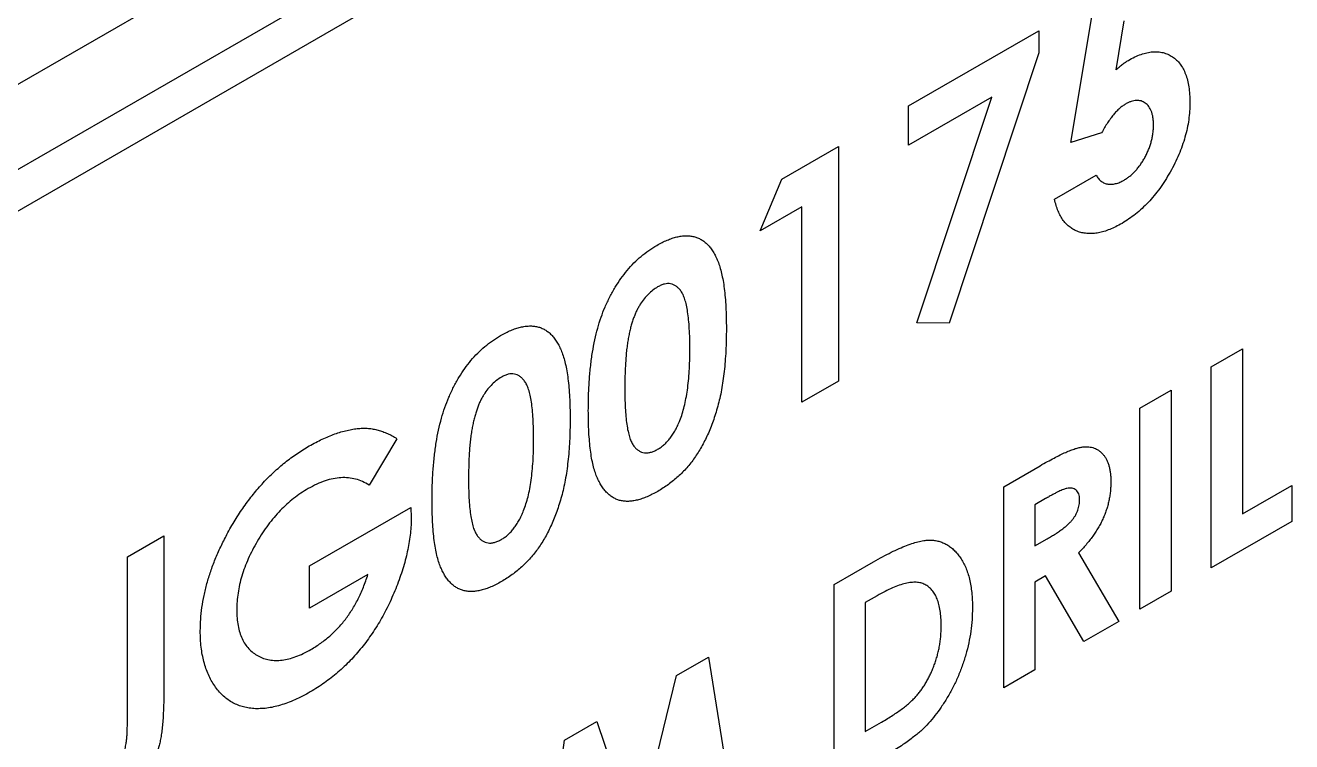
# Model space of a CAD drawing. Header units: inches. Extents: x -4.3 to 17.5, y -13.3 to 0.
# Drawn here: x 13.272 to 14.558, y -10.437 to -9.71 of the extents above; entities that cross this region are included whole.
import ezdxf

# ---------------------------------------------------------------- set-up
doc = ezdxf.new("R2010")
doc.units = ezdxf.units.IN
doc.header["$LTSCALE"] = 0.5
doc.header["$MEASUREMENT"] = 0
doc.layers.add('Jig', color=41, linetype='CONTINUOUS', lineweight=13)

msp = doc.modelspace()

# ---------------------------------------------------------------- linework, layer by layer
at = {"layer": 'Jig', "linetype": 'Continuous', "lineweight": 25, "transparency": 16777216}
for p, q in [((13.981181, -9.356232), (13.080732, -9.87605)), ((13.080732, -9.962328), (13.981181, -9.44251)), ((13.049284, -10.022766), (14.013453, -9.466163)), ((14.333511, -9.828971), (14.357762, -9.682821)), ((14.387095, -9.70558), (14.379039, -9.755267)), ((14.16875, -9.791935), (14.300955, -9.715614)), ((14.300955, -9.715614), (14.300955, -9.737799)), ((14.300955, -9.737799), (14.209982, -10.012397)), ((14.253196, -9.782878), (14.16875, -9.831628)), ((14.177179, -10.01225), (14.253196, -9.782878)), ((14.16875, -9.831628), (14.16875, -9.791935)), ((14.364661, -9.819242), (14.333511, -9.828971)), ((14.04014, -9.86618), (14.09736, -9.833147)), ((14.09736, -9.833147), (14.09736, -10.071305)), ((14.018037, -9.918633), (14.04014, -9.86618)), ((14.31682, -9.886601), (14.359125, -9.862178)), ((14.060343, -9.89421), (14.018037, -9.918633)), ((14.060343, -10.092675), (14.060343, -9.89421)), ((14.209982, -10.012397), (14.177179, -10.01225)), ((14.476032, -10.056838), (14.507761, -10.038521)), ((14.507761, -10.038521), (14.507761, -10.206016)), ((14.476032, -10.260973), (14.476032, -10.056838)), ((14.09736, -10.071305), (14.060343, -10.092675)), ((14.403508, -10.098705), (14.435238, -10.080388)), ((14.435238, -10.080388), (14.435238, -10.284523)), ((14.403508, -10.30284), (14.403508, -10.098705)), ((13.649144, -10.129777), (13.621133, -10.17691)), ((14.26526, -10.178514), (14.30223, -10.157171)), ((14.26526, -10.382649), (14.26526, -10.178514)), ((14.507761, -10.206016), (14.557621, -10.177233)), ((14.557621, -10.177233), (14.557621, -10.213872)), ((14.30779, -10.190601), (14.296989, -10.196837)), ((13.560608, -10.259033), (13.663439, -10.19967)), ((13.663439, -10.19967), (13.663728, -10.209665)), ((14.296989, -10.196837), (14.296989, -10.23871)), ((14.557621, -10.213872), (14.476032, -10.260973)), ((13.375522, -10.249856), (13.412539, -10.228486)), ((13.412539, -10.228486), (13.412539, -10.38659)), ((14.296989, -10.23871), (14.309348, -10.231576)), ((14.341183, -10.245666), (14.381978, -10.315269)), ((13.375522, -10.417883), (13.375522, -10.249856)), ((13.560608, -10.301779), (13.560608, -10.259033)), ((14.093016, -10.277948), (14.132996, -10.254868)), ((13.619811, -10.267602), (13.560608, -10.301779)), ((14.307754, -10.269135), (14.296989, -10.27535)), ((14.346708, -10.33563), (14.307754, -10.269135)), ((14.093016, -10.482083), (14.093016, -10.277948)), ((14.296989, -10.27535), (14.296989, -10.364332)), ((14.435238, -10.284523), (14.403508, -10.30284)), ((14.136856, -10.289279), (14.124745, -10.296271)), ((14.124745, -10.296271), (14.124745, -10.427127)), ((14.381978, -10.315269), (14.346708, -10.33563)), ((13.93306, -10.370289), (13.965674, -10.351461)), ((13.965674, -10.351461), (13.995562, -10.538342)), ((13.892442, -10.536124), (13.93306, -10.370289)), ((14.296989, -10.364332), (14.26526, -10.382649)), ((13.819175, -10.436033), (13.852108, -10.417021)), ((13.852108, -10.417021), (13.892442, -10.536124)), ((14.124745, -10.427127), (14.141318, -10.41756)), ((13.789323, -10.657402), (13.819175, -10.436033))]:
    msp.add_line(p, q, dxfattribs=at)
for points, knots in [([(14.391805, -9.745607), (14.393998, -9.744399), (14.398321, -9.742018), (14.404644, -9.739453), (14.4107, -9.737668), (14.416468, -9.736777), (14.421944, -9.736791), (14.427134, -9.737635), (14.432045, -9.739313), (14.436589, -9.741878), (14.440763, -9.745165), (14.444393, -9.749231), (14.447494, -9.753981), (14.449959, -9.759514), (14.451905, -9.765721), (14.453312, -9.772618), (14.454143, -9.780235), (14.454256, -9.785694), (14.454313, -9.788479)], [0, 0, 0, 0, 0.06340053, 0.12497641, 0.18449219, 0.24347363, 0.30226373, 0.36138357, 0.42148177, 0.48345454, 0.54593607, 0.6081427, 0.66982029, 0.73233229, 0.79609223, 0.86164267, 0.92943523, 1, 1, 1, 1]), ([(14.379039, -9.755267), (14.380136, -9.75428), (14.382302, -9.752334), (14.385563, -9.749753), (14.388724, -9.747475), (14.390798, -9.746218), (14.391805, -9.745607)], [0, 0, 0, 0, 0.26365425, 0.51998035, 0.7671028, 1, 1, 1, 1]), ([(14.388995, -9.789975), (14.387946, -9.790627), (14.385842, -9.791934), (14.382717, -9.794488), (14.379629, -9.797485), (14.376561, -9.80093), (14.373545, -9.804863), (14.3705, -9.809191), (14.367528, -9.814043), (14.365639, -9.817469), (14.364661, -9.819242)], [0, 0, 0, 0, 0.11036034, 0.2211858, 0.33436382, 0.45297658, 0.57723431, 0.70880432, 0.84935513, 1, 1, 1, 1]), ([(14.454313, -9.788479), (14.454243, -9.791368), (14.454105, -9.797071), (14.453205, -9.805857), (14.451617, -9.814692), (14.449436, -9.823542), (14.446562, -9.832407), (14.443105, -9.8413), (14.439008, -9.850203), (14.43431, -9.859025), (14.429203, -9.867558), (14.423765, -9.87561), (14.418035, -9.883052), (14.412012, -9.88987), (14.405731, -9.89614), (14.399189, -9.90184), (14.392356, -9.906888), (14.387718, -9.909716), (14.38536, -9.911153)], [0, 0, 0, 0, 0.06675541, 0.13172794, 0.19481008, 0.25689864, 0.31875089, 0.38035129, 0.44332442, 0.50746269, 0.57150567, 0.63336129, 0.69394152, 0.75392885, 0.81380153, 0.87452364, 0.93622198, 1, 1, 1, 1]), ([(14.417295, -9.811327), (14.417272, -9.809988), (14.417227, -9.807381), (14.416856, -9.803729), (14.41619, -9.800444), (14.415284, -9.797469), (14.414124, -9.794831), (14.412706, -9.792513), (14.411025, -9.790534), (14.40907, -9.78896), (14.406986, -9.787685), (14.404747, -9.78681), (14.402374, -9.786382), (14.399939, -9.786216), (14.397346, -9.78657), (14.394654, -9.787337), (14.391864, -9.78837), (14.389962, -9.789435), (14.388995, -9.789975)], [0, 0, 0, 0, 0.07289061, 0.14188334, 0.20928214, 0.27462264, 0.33843915, 0.40130486, 0.46500618, 0.52832009, 0.59074026, 0.65098093, 0.70969032, 0.76721176, 0.82418795, 0.88176681, 0.93995473, 1, 1, 1, 1]), ([(14.387467, -9.86719), (14.388487, -9.866557), (14.390494, -9.865311), (14.393451, -9.863143), (14.396274, -9.860639), (14.398983, -9.857865), (14.401587, -9.854854), (14.404046, -9.851529), (14.406405, -9.847974), (14.408628, -9.844175), (14.410641, -9.840208), (14.412406, -9.836175), (14.413984, -9.832108), (14.415153, -9.82801), (14.41611, -9.823869), (14.416815, -9.819681), (14.417237, -9.815461), (14.417276, -9.812724), (14.417295, -9.811327)], [0, 0, 0, 0, 0.06117934, 0.12037139, 0.17844173, 0.23593413, 0.29426794, 0.35265429, 0.41312213, 0.47558577, 0.5389001, 0.60186905, 0.66433269, 0.72764702, 0.79240873, 0.85911953, 0.9281351, 1, 1, 1, 1]), ([(14.359125, -9.862178), (14.359899, -9.863414), (14.361402, -9.865814), (14.36426, -9.868502), (14.367461, -9.870354), (14.370974, -9.871424), (14.374822, -9.871522), (14.378849, -9.870957), (14.383105, -9.869517), (14.386003, -9.867971), (14.387467, -9.86719)], [0, 0, 0, 0, 0.13811379, 0.26840838, 0.39419091, 0.51709235, 0.63749316, 0.75700417, 0.87729412, 1, 1, 1, 1]), ([(14.38536, -9.911153), (14.383251, -9.912308), (14.379093, -9.914586), (14.372967, -9.917368), (14.367062, -9.919443), (14.361408, -9.920777), (14.355945, -9.921555), (14.350738, -9.92159), (14.345756, -9.920955), (14.341015, -9.919707), (14.336591, -9.917771), (14.332554, -9.915188), (14.328878, -9.912033), (14.325643, -9.908195), (14.322858, -9.903678), (14.320388, -9.89863), (14.318367, -9.892909), (14.317341, -9.888727), (14.31682, -9.886601)], [0, 0, 0, 0, 0.065934818, 0.130037259, 0.19236207, 0.253819521, 0.314199436, 0.374669878, 0.435154118, 0.496478668, 0.557809266, 0.619030923, 0.679691188, 0.740961286, 0.803375291, 0.866817688, 0.932317977, 1, 1, 1, 1]), ([(13.912975, -9.933484), (13.914767, -9.93248), (13.91829, -9.930507), (13.923479, -9.928165), (13.928478, -9.926268), (13.933305, -9.924859), (13.937927, -9.924015), (13.942376, -9.92363), (13.946601, -9.923849), (13.950654, -9.92451), (13.954534, -9.925668), (13.958149, -9.927455), (13.961563, -9.929745), (13.964704, -9.932644), (13.96764, -9.936069), (13.970362, -9.940027), (13.972849, -9.944557), (13.975129, -9.949653), (13.977168, -9.955431), (13.978886, -9.962018), (13.980359, -9.969371), (13.981602, -9.977501), (13.982542, -9.986463), (13.983175, -9.996253), (13.98361, -10.006788), (13.983646, -10.014166), (13.983664, -10.017957)], [0, 0, 0, 0, 0.03663489, 0.07203398, 0.10662597, 0.14030569, 0.17361947, 0.20642567, 0.23906701, 0.27188288, 0.30483989, 0.33852903, 0.37261619, 0.40754825, 0.44371891, 0.48131151, 0.520113, 0.5609129, 0.6040246, 0.65007456, 0.69957223, 0.75236254, 0.80878872, 0.86895421, 0.93267472, 1, 1, 1, 1]), ([(13.860465, -9.996191), (13.862067, -9.99269), (13.865198, -9.985846), (13.870672, -9.976073), (13.876554, -9.967022), (13.882964, -9.958752), (13.8898, -9.951202), (13.897122, -9.944429), (13.904901, -9.938455), (13.910244, -9.935166), (13.912975, -9.933484)], [0, 0, 0, 0, 0.13231403, 0.25870001, 0.38091182, 0.50053487, 0.62092262, 0.74237577, 0.86828083, 1, 1, 1, 1]), ([(13.913884, -9.975705), (13.912265, -9.976729), (13.909089, -9.978736), (13.904481, -9.982872), (13.900136, -9.987659), (13.896831, -9.992309), (13.894357, -9.996366), (13.892628, -9.999743), (13.890961, -10.00336), (13.889489, -10.007261), (13.888099, -10.011399), (13.88674, -10.015821), (13.885626, -10.020492), (13.884532, -10.025474), (13.883573, -10.030819), (13.88277, -10.036556), (13.882053, -10.042759), (13.881552, -10.049357), (13.881086, -10.056447), (13.880751, -10.063989), (13.880611, -10.071945), (13.880567, -10.077394), (13.880544, -10.080206)], [0, 0, 0, 0, 0.0538337, 0.10554263, 0.15805417, 0.21198734, 0.24020689, 0.26979351, 0.3013431, 0.33460806, 0.37028444, 0.40808884, 0.44868135, 0.4920693, 0.53866416, 0.59037105, 0.64638778, 0.70719538, 0.77294677, 0.8436426, 0.91930836, 1, 1, 1, 1]), ([(13.946646, -10.039327), (13.946633, -10.035581), (13.946607, -10.02837), (13.946126, -10.018275), (13.945457, -10.009187), (13.944479, -10.001198), (13.94322, -9.99427), (13.941668, -9.988411), (13.939839, -9.983599), (13.937669, -9.979876), (13.935266, -9.977034), (13.932716, -9.974879), (13.930006, -9.973346), (13.927143, -9.97242), (13.924059, -9.97223), (13.920814, -9.972712), (13.917401, -9.973841), (13.915072, -9.975076), (13.913884, -9.975705)], [0, 0, 0, 0, 0.1121148, 0.21580184, 0.31020269, 0.39599293, 0.47341023, 0.54277842, 0.60454802, 0.65935727, 0.70876436, 0.75535551, 0.79868699, 0.84001684, 0.88020345, 0.91973335, 0.95904861, 1, 1, 1, 1]), ([(13.843527, -10.101099), (13.843562, -10.095797), (13.84363, -10.085567), (13.844494, -10.070346), (13.845761, -10.056005), (13.847623, -10.042459), (13.849925, -10.029749), (13.852873, -10.017832), (13.856229, -10.006704), (13.859088, -9.999608), (13.860465, -9.996191)], [0, 0, 0, 0, 0.16107112, 0.31078881, 0.44990382, 0.57837632, 0.69661721, 0.80598732, 0.9065617, 1, 1, 1, 1]), ([(13.75433, -10.025068), (13.756122, -10.024064), (13.759645, -10.022091), (13.764834, -10.019749), (13.769832, -10.017852), (13.774659, -10.016444), (13.779281, -10.0156), (13.78373, -10.015214), (13.787955, -10.015433), (13.792008, -10.016094), (13.795889, -10.017252), (13.799503, -10.01904), (13.802918, -10.021329), (13.806058, -10.024228), (13.808994, -10.027653), (13.811716, -10.031611), (13.814203, -10.036141), (13.816484, -10.041237), (13.818523, -10.047015), (13.82024, -10.053602), (13.821713, -10.060955), (13.822956, -10.069085), (13.823896, -10.078047), (13.82453, -10.087837), (13.824964, -10.098372), (13.825, -10.105751), (13.825018, -10.109541)], [0, 0, 0, 0, 0.03663489, 0.07203398, 0.10662597, 0.14030569, 0.17361947, 0.20642567, 0.23906701, 0.27188288, 0.30483989, 0.33852903, 0.37261619, 0.40754825, 0.44371891, 0.48131151, 0.520113, 0.5609129, 0.6040246, 0.65007456, 0.69957223, 0.75236254, 0.80878872, 0.86895421, 0.93267472, 1, 1, 1, 1]), ([(13.70182, -10.087775), (13.703421, -10.084274), (13.706552, -10.07743), (13.712027, -10.067657), (13.717908, -10.058607), (13.724318, -10.050336), (13.731154, -10.042786), (13.738476, -10.036014), (13.746256, -10.030039), (13.751598, -10.02675), (13.75433, -10.025068)], [0, 0, 0, 0, 0.13231403, 0.25870001, 0.38091182, 0.50053487, 0.62092262, 0.74237577, 0.86828083, 1, 1, 1, 1]), ([(13.983664, -10.017957), (13.983644, -10.021817), (13.983606, -10.029318), (13.983193, -10.040441), (13.982483, -10.051079), (13.981568, -10.06118), (13.980315, -10.070814), (13.978847, -10.079932), (13.977102, -10.088569), (13.974996, -10.096755), (13.972729, -10.104487), (13.970235, -10.111881), (13.967557, -10.118927), (13.964756, -10.125674), (13.961679, -10.132057), (13.958476, -10.138149), (13.955006, -10.143867), (13.951417, -10.149319), (13.947576, -10.154457), (13.943523, -10.159351), (13.939187, -10.163927), (13.934645, -10.168351), (13.929821, -10.17243), (13.924791, -10.17636), (13.919499, -10.179982), (13.915896, -10.182133), (13.91405, -10.183235)], [0, 0, 0, 0, 0.06849087, 0.13307654, 0.19382899, 0.25108286, 0.30440084, 0.35440834, 0.40129478, 0.44470068, 0.48569249, 0.52467648, 0.56230676, 0.59794658, 0.63247355, 0.66575204, 0.6979853, 0.72958622, 0.7608252, 0.79235508, 0.8243126, 0.85715627, 0.89092689, 0.92596044, 0.96206132, 1, 1, 1, 1]), ([(13.936483, -10.111174), (13.937317, -10.108931), (13.939066, -10.104227), (13.94109, -10.096825), (13.942794, -10.088811), (13.94426, -10.080115), (13.945263, -10.070837), (13.946127, -10.060845), (13.946543, -10.050269), (13.946611, -10.043069), (13.946646, -10.039327)], [0, 0, 0, 0, 0.08887073, 0.18635472, 0.29407765, 0.41223653, 0.54177814, 0.68270261, 0.83509635, 1, 1, 1, 1]), ([(13.788001, -10.130911), (13.787987, -10.127165), (13.787961, -10.119955), (13.78748, -10.109859), (13.786812, -10.100771), (13.785833, -10.092782), (13.784574, -10.085854), (13.783022, -10.079995), (13.781193, -10.075183), (13.779023, -10.07146), (13.776621, -10.068618), (13.77407, -10.066463), (13.771361, -10.06493), (13.768497, -10.064004), (13.765414, -10.063814), (13.762168, -10.064297), (13.758755, -10.065425), (13.756427, -10.06666), (13.755239, -10.06729)], [0, 0, 0, 0, 0.1121148, 0.21580184, 0.31020269, 0.39599293, 0.47341023, 0.54277842, 0.60454802, 0.65935727, 0.70876436, 0.75535551, 0.79868699, 0.84001684, 0.88020345, 0.91973335, 0.95904861, 1, 1, 1, 1]), ([(13.755239, -10.06729), (13.753619, -10.068313), (13.750443, -10.07032), (13.745835, -10.074456), (13.74149, -10.079243), (13.738185, -10.083894), (13.735711, -10.087951), (13.733982, -10.091327), (13.732316, -10.094944), (13.730843, -10.098845), (13.729453, -10.102984), (13.728094, -10.107406), (13.726981, -10.112077), (13.725886, -10.117058), (13.724928, -10.122403), (13.724125, -10.12814), (13.723407, -10.134344), (13.722907, -10.140941), (13.72244, -10.148031), (13.722105, -10.155573), (13.721966, -10.163529), (13.721921, -10.168978), (13.721898, -10.171791)], [0, 0, 0, 0, 0.0538337, 0.10554263, 0.15805417, 0.21198734, 0.24020689, 0.26979351, 0.3013431, 0.33460806, 0.37028444, 0.40808884, 0.44868135, 0.4920693, 0.53866416, 0.59037105, 0.64638778, 0.70719538, 0.77294677, 0.8436426, 0.91930836, 1, 1, 1, 1]), ([(13.684881, -10.192683), (13.684916, -10.187381), (13.684984, -10.177151), (13.685848, -10.16193), (13.687115, -10.14759), (13.688977, -10.134043), (13.691279, -10.121333), (13.694227, -10.109416), (13.697583, -10.098288), (13.700442, -10.091192), (13.70182, -10.087775)], [0, 0, 0, 0, 0.16107112, 0.31078881, 0.44990382, 0.57837632, 0.69661721, 0.80598732, 0.9065617, 1, 1, 1, 1]), ([(13.880544, -10.080206), (13.880582, -10.083811), (13.880654, -10.090722), (13.881033, -10.100502), (13.881793, -10.109164), (13.882739, -10.11688), (13.884067, -10.123485), (13.885594, -10.129154), (13.887481, -10.13371), (13.889661, -10.137274), (13.892076, -10.139982), (13.894698, -10.141956), (13.897436, -10.143394), (13.900378, -10.144149), (13.903515, -10.144217), (13.906822, -10.14366), (13.910301, -10.14248), (13.912683, -10.141219), (13.913884, -10.140584)], [0, 0, 0, 0, 0.11073428, 0.21234119, 0.30550213, 0.38983484, 0.46669046, 0.53526185, 0.59676291, 0.65106572, 0.70103555, 0.74786027, 0.7918334, 0.83428401, 0.87533389, 0.91603475, 0.95765228, 1, 1, 1, 1]), ([(13.91405, -10.183235), (13.912203, -10.184264), (13.908587, -10.18628), (13.90328, -10.188782), (13.898224, -10.190666), (13.893362, -10.192174), (13.888727, -10.19306), (13.884299, -10.193483), (13.880111, -10.193362), (13.876151, -10.19272), (13.872433, -10.19151), (13.868898, -10.189799), (13.865556, -10.187593), (13.862456, -10.184817), (13.859549, -10.181561), (13.856863, -10.17775), (13.854402, -10.173392), (13.852087, -10.168523), (13.850076, -10.162919), (13.848286, -10.156567), (13.84682, -10.149347), (13.845641, -10.141282), (13.844699, -10.132419), (13.843999, -10.122752), (13.843584, -10.11225), (13.843546, -10.104889), (13.843527, -10.101099)], [0, 0, 0, 0, 0.038217338, 0.074867203, 0.110158082, 0.144453927, 0.178079726, 0.211170773, 0.243687054, 0.275871733, 0.308375516, 0.341263325, 0.375150339, 0.409655261, 0.445157367, 0.482073467, 0.520575756, 0.560553681, 0.603107575, 0.64868871, 0.697947678, 0.750767767, 0.807309402, 0.867655571, 0.931861222, 1, 1, 1, 1]), ([(13.825018, -10.109541), (13.824998, -10.113402), (13.82496, -10.120902), (13.824548, -10.132025), (13.823838, -10.142664), (13.822922, -10.152764), (13.821669, -10.162398), (13.820201, -10.171517), (13.818456, -10.180153), (13.81635, -10.18834), (13.814084, -10.196072), (13.81159, -10.203465), (13.808911, -10.210512), (13.806111, -10.217258), (13.803033, -10.223642), (13.79983, -10.229733), (13.79636, -10.235451), (13.792771, -10.240903), (13.78893, -10.246042), (13.784877, -10.250936), (13.780541, -10.255511), (13.775999, -10.259935), (13.771175, -10.264014), (13.766146, -10.267944), (13.760853, -10.271566), (13.75725, -10.273717), (13.755404, -10.274819)], [0, 0, 0, 0, 0.06849087, 0.13307654, 0.19382899, 0.25108286, 0.30440084, 0.35440834, 0.40129478, 0.44470068, 0.48569249, 0.52467648, 0.56230676, 0.59794658, 0.63247355, 0.66575204, 0.6979853, 0.72958622, 0.7608252, 0.79235508, 0.8243126, 0.85715627, 0.89092689, 0.92596044, 0.96206132, 1, 1, 1, 1]), ([(13.913884, -10.140584), (13.915045, -10.139874), (13.917316, -10.138485), (13.920629, -10.135777), (13.923761, -10.132675), (13.926704, -10.129145), (13.929468, -10.125222), (13.93204, -10.120901), (13.9344, -10.116168), (13.935775, -10.112872), (13.936483, -10.111174)], [0, 0, 0, 0, 0.12403543, 0.24284595, 0.36034168, 0.47904243, 0.59933411, 0.72548848, 0.85854943, 1, 1, 1, 1]), ([(13.560154, -10.137163), (13.562372, -10.135922), (13.566785, -10.133453), (13.573346, -10.130209), (13.579817, -10.127313), (13.586168, -10.124905), (13.592423, -10.122846), (13.598548, -10.121298), (13.604584, -10.120073), (13.608513, -10.119606), (13.610474, -10.119373)], [0, 0, 0, 0, 0.128975696, 0.256614277, 0.382374861, 0.507450208, 0.631231806, 0.754220715, 0.877300848, 1, 1, 1, 1]), ([(13.610474, -10.119373), (13.612125, -10.119251), (13.615482, -10.119004), (13.620365, -10.119277), (13.625261, -10.119879), (13.630116, -10.120966), (13.634923, -10.122534), (13.639731, -10.124487), (13.644492, -10.126908), (13.647574, -10.128808), (13.649144, -10.129777)], [0, 0, 0, 0, 0.11179902, 0.22739611, 0.34565664, 0.46739984, 0.59420801, 0.72467753, 0.85964712, 1, 1, 1, 1]), ([(13.777837, -10.202758), (13.778671, -10.200515), (13.780421, -10.195811), (13.782445, -10.188409), (13.784148, -10.180395), (13.785615, -10.171699), (13.786617, -10.162421), (13.787481, -10.152429), (13.787898, -10.141853), (13.787965, -10.134653), (13.788001, -10.130911)], [0, 0, 0, 0, 0.08887073, 0.18635472, 0.29407765, 0.41223653, 0.54177814, 0.68270261, 0.83509635, 1, 1, 1, 1]), ([(13.476617, -10.227037), (13.477964, -10.224555), (13.480636, -10.219629), (13.484909, -10.212461), (13.489289, -10.205513), (13.493839, -10.198842), (13.498534, -10.192375), (13.503388, -10.186174), (13.508374, -10.180145), (13.513533, -10.174427), (13.518837, -10.168909), (13.524309, -10.163671), (13.529909, -10.158598), (13.535686, -10.153862), (13.541582, -10.149292), (13.547638, -10.145014), (13.553838, -10.140862), (13.558032, -10.138406), (13.560154, -10.137163)], [0, 0, 0, 0, 0.06378691, 0.12661606, 0.18834272, 0.24947905, 0.30986417, 0.37065629, 0.43067516, 0.49127768, 0.55187382, 0.6130655, 0.67516702, 0.73770458, 0.8014733, 0.8661156, 0.93226038, 1, 1, 1, 1]), ([(14.30223, -10.157171), (14.304674, -10.155771), (14.309374, -10.153077), (14.316151, -10.149468), (14.322376, -10.146297), (14.32806, -10.143662), (14.333199, -10.141551), (14.337798, -10.139904), (14.341858, -10.138711), (14.345413, -10.138091), (14.34862, -10.137856), (14.35161, -10.137986), (14.354449, -10.138425), (14.357116, -10.139237), (14.359636, -10.140366), (14.362014, -10.141813), (14.364215, -10.143621), (14.366226, -10.145778), (14.368059, -10.14821), (14.369679, -10.150942), (14.370996, -10.154029), (14.37216, -10.157329), (14.372999, -10.160997), (14.373582, -10.164954), (14.374009, -10.169156), (14.374033, -10.172164), (14.374046, -10.173699)], [0, 0, 0, 0, 0.072889027, 0.14018613, 0.202277434, 0.258895132, 0.310482942, 0.357095244, 0.398513567, 0.435037511, 0.469251486, 0.502805028, 0.536210446, 0.56937936, 0.602801475, 0.636665798, 0.670928657, 0.705803, 0.741189061, 0.776304311, 0.812004301, 0.847968976, 0.884521761, 0.921974159, 0.960198176, 1, 1, 1, 1]), ([(13.621133, -10.17691), (13.618916, -10.175626), (13.614564, -10.173107), (13.607448, -10.170667), (13.600078, -10.169355), (13.592429, -10.169192), (13.584492, -10.170224), (13.576281, -10.172424), (13.567784, -10.175823), (13.562031, -10.178932), (13.559121, -10.180506)], [0, 0, 0, 0, 0.13444697, 0.26380716, 0.38924124, 0.51149641, 0.63242722, 0.75343872, 0.87525975, 1, 1, 1, 1]), ([(13.559121, -10.180506), (13.556598, -10.182037), (13.551644, -10.185044), (13.544364, -10.190361), (13.537408, -10.19624), (13.530742, -10.202668), (13.524408, -10.209682), (13.518368, -10.217251), (13.51266, -10.225386), (13.507329, -10.233969), (13.502475, -10.242781), (13.498237, -10.25166), (13.494627, -10.26048), (13.491656, -10.269269), (13.489395, -10.277974), (13.48778, -10.286627), (13.486756, -10.295238), (13.486635, -10.300779), (13.486574, -10.303585)], [0, 0, 0, 0, 0.06718757, 0.13192869, 0.19518885, 0.25712833, 0.31884259, 0.38049251, 0.44321873, 0.5071253, 0.57071214, 0.63248196, 0.69325269, 0.75313133, 0.81345766, 0.87386311, 0.93611027, 1, 1, 1, 1]), ([(13.721898, -10.171791), (13.721936, -10.175395), (13.722008, -10.182306), (13.722388, -10.192087), (13.723148, -10.200748), (13.724093, -10.208465), (13.725421, -10.21507), (13.726949, -10.220738), (13.728835, -10.225294), (13.731016, -10.228858), (13.73343, -10.231566), (13.736052, -10.23354), (13.738791, -10.234978), (13.741732, -10.235733), (13.744869, -10.235802), (13.748176, -10.235245), (13.751655, -10.234064), (13.754037, -10.232804), (13.755239, -10.232168)], [0, 0, 0, 0, 0.11073428, 0.21234119, 0.30550213, 0.38983484, 0.46669046, 0.53526185, 0.59676291, 0.65106572, 0.70103555, 0.74786027, 0.7918334, 0.83428401, 0.87533389, 0.91603475, 0.95765228, 1, 1, 1, 1]), ([(14.342316, -10.191525), (14.34228, -10.190464), (14.34221, -10.188379), (14.341508, -10.185725), (14.340392, -10.183538), (14.338861, -10.18183), (14.336933, -10.180671), (14.334721, -10.179946), (14.332177, -10.179831), (14.329821, -10.180147), (14.327678, -10.180759), (14.325744, -10.18141), (14.323504, -10.182373), (14.320957, -10.183494), (14.318109, -10.184911), (14.314944, -10.186572), (14.311473, -10.188508), (14.309053, -10.189884), (14.30779, -10.190601)], [0, 0, 0, 0, 0.06376896, 0.1252623, 0.18541358, 0.24680676, 0.30942239, 0.37253268, 0.43773325, 0.50574952, 0.54401326, 0.5883696, 0.64038902, 0.6978974, 0.76327162, 0.8349786, 0.91387366, 1, 1, 1, 1]), ([(14.374046, -10.173699), (14.374013, -10.175327), (14.373949, -10.178519), (14.373606, -10.183352), (14.372978, -10.188149), (14.372027, -10.192919), (14.370934, -10.197609), (14.36948, -10.202272), (14.36784, -10.206863), (14.365892, -10.211399), (14.363754, -10.215889), (14.361267, -10.2203), (14.358593, -10.224697), (14.355582, -10.22899), (14.352365, -10.233275), (14.34888, -10.237487), (14.345148, -10.241668), (14.342525, -10.244314), (14.341183, -10.245666)], [0, 0, 0, 0, 0.06874126, 0.13478909, 0.19853605, 0.26038565, 0.32096158, 0.37990385, 0.43850294, 0.49615434, 0.55426548, 0.61274876, 0.67251344, 0.7336464, 0.79678962, 0.8619357, 0.92939773, 1, 1, 1, 1]), ([(13.755404, -10.274819), (13.753558, -10.275848), (13.749941, -10.277864), (13.744634, -10.280366), (13.739578, -10.28225), (13.734716, -10.283758), (13.730082, -10.284645), (13.725654, -10.285067), (13.721465, -10.284946), (13.717505, -10.284305), (13.713787, -10.283094), (13.710253, -10.281383), (13.70691, -10.279178), (13.703811, -10.276401), (13.700903, -10.273145), (13.698218, -10.269334), (13.695756, -10.264976), (13.693441, -10.260107), (13.69143, -10.254503), (13.68964, -10.248152), (13.688174, -10.240931), (13.686995, -10.232866), (13.686053, -10.224003), (13.685353, -10.214336), (13.684938, -10.203834), (13.6849, -10.196473), (13.684881, -10.192683)], [0, 0, 0, 0, 0.038217338, 0.074867203, 0.110158082, 0.144453927, 0.178079726, 0.211170773, 0.243687054, 0.275871733, 0.308375516, 0.341263325, 0.375150339, 0.409655261, 0.445157367, 0.482073467, 0.520575756, 0.560553681, 0.603107575, 0.64868871, 0.697947678, 0.750767767, 0.807309402, 0.867655571, 0.931861222, 1, 1, 1, 1]), ([(14.309348, -10.231576), (14.310859, -10.230684), (14.313752, -10.228976), (14.317913, -10.2264), (14.321692, -10.223798), (14.325105, -10.221296), (14.32817, -10.218913), (14.330859, -10.216481), (14.333214, -10.21418), (14.335207, -10.211858), (14.33691, -10.209544), (14.33838, -10.207183), (14.339596, -10.204731), (14.340597, -10.202212), (14.341375, -10.199614), (14.341943, -10.196953), (14.342261, -10.194227), (14.342297, -10.19245), (14.342316, -10.191525)], [0, 0, 0, 0, 0.10554, 0.20208642, 0.2906849, 0.37055261, 0.44267026, 0.50767493, 0.5655732, 0.61645467, 0.66333136, 0.70886202, 0.7534118, 0.79851501, 0.84506432, 0.89387312, 0.94470781, 1, 1, 1, 1]), ([(13.755239, -10.232168), (13.756399, -10.231459), (13.75867, -10.23007), (13.761983, -10.227361), (13.765115, -10.224259), (13.768058, -10.220729), (13.770822, -10.216806), (13.773394, -10.212486), (13.775754, -10.207752), (13.777129, -10.204456), (13.777837, -10.202758)], [0, 0, 0, 0, 0.12403543, 0.24284595, 0.36034168, 0.47904243, 0.59933411, 0.72548848, 0.85854943, 1, 1, 1, 1]), ([(13.663728, -10.209665), (13.663691, -10.212296), (13.663617, -10.217554), (13.662938, -10.22571), (13.661814, -10.23402), (13.660277, -10.242458), (13.658351, -10.251047), (13.655895, -10.259796), (13.653019, -10.268693), (13.649797, -10.277663), (13.646175, -10.286575), (13.642277, -10.295286), (13.638156, -10.303751), (13.633724, -10.311937), (13.629049, -10.319852), (13.624122, -10.327481), (13.618926, -10.334839), (13.613489, -10.341945), (13.607779, -10.348719), (13.601827, -10.35518), (13.595644, -10.361318), (13.589212, -10.367137), (13.582544, -10.372611), (13.575641, -10.377711), (13.568498, -10.382591), (13.563653, -10.385472), (13.561187, -10.386938)], [0, 0, 0, 0, 0.041953723, 0.083832575, 0.125322447, 0.16681547, 0.208475183, 0.250643417, 0.293093669, 0.336442346, 0.379593747, 0.421656416, 0.462988405, 0.503718068, 0.543863244, 0.583608232, 0.623142924, 0.663012736, 0.702931713, 0.742887524, 0.783651685, 0.824850585, 0.866925688, 0.910065724, 0.954212461, 1, 1, 1, 1]), ([(13.449556, -10.325003), (13.449629, -10.321075), (13.449774, -10.31332), (13.45111, -10.301246), (13.453194, -10.289111), (13.456184, -10.27686), (13.460021, -10.264514), (13.464651, -10.25208), (13.470173, -10.239511), (13.474448, -10.231235), (13.476617, -10.227037)], [0, 0, 0, 0, 0.12925561, 0.2552415, 0.37890223, 0.50142384, 0.62325871, 0.74643708, 0.87137012, 1, 1, 1, 1]), ([(14.132996, -10.254868), (14.136113, -10.253094), (14.142138, -10.249664), (14.150867, -10.245173), (14.158984, -10.24133), (14.166494, -10.238154), (14.173382, -10.235712), (14.179638, -10.234025), (14.185285, -10.232986), (14.190383, -10.232657), (14.195037, -10.233018), (14.199456, -10.233862), (14.203631, -10.235317), (14.207622, -10.237277), (14.211376, -10.239848), (14.214956, -10.242916), (14.218275, -10.246605), (14.221432, -10.250725), (14.224288, -10.25538), (14.226778, -10.260554), (14.228865, -10.266227), (14.23056, -10.272398), (14.231911, -10.279017), (14.232857, -10.286134), (14.233441, -10.293717), (14.233501, -10.299051), (14.233531, -10.301761)], [0, 0, 0, 0, 0.060148162, 0.116267077, 0.168653955, 0.217398969, 0.262433523, 0.303932701, 0.342259967, 0.377441339, 0.411406099, 0.445398351, 0.479766387, 0.514584482, 0.550213651, 0.587000908, 0.624662987, 0.663615456, 0.703456428, 0.743450162, 0.784013386, 0.825132536, 0.867264663, 0.910306473, 0.954424205, 1, 1, 1, 1]), ([(13.56193, -10.343762), (13.563626, -10.342766), (13.566953, -10.34081), (13.571835, -10.33743), (13.57651, -10.333926), (13.580997, -10.33027), (13.585251, -10.326307), (13.58933, -10.322189), (13.593211, -10.317868), (13.596872, -10.313285), (13.600369, -10.308498), (13.603667, -10.303426), (13.606826, -10.298106), (13.609809, -10.292518), (13.612564, -10.286656), (13.61518, -10.280548), (13.617627, -10.274165), (13.619073, -10.269821), (13.619811, -10.267602)], [0, 0, 0, 0, 0.06934871, 0.13614695, 0.20055535, 0.2627939, 0.32342156, 0.38246435, 0.44096387, 0.49829222, 0.555828, 0.61428406, 0.67368091, 0.73476536, 0.7975553, 0.86227615, 0.92967099, 1, 1, 1, 1]), ([(14.185123, -10.277773), (14.183808, -10.277203), (14.181122, -10.276039), (14.176408, -10.275509), (14.171212, -10.27565), (14.165418, -10.27673), (14.159079, -10.278597), (14.15216, -10.281356), (14.144696, -10.284871), (14.139525, -10.287778), (14.136856, -10.289279)], [0, 0, 0, 0, 0.10166348, 0.20763614, 0.31874457, 0.43667994, 0.56350665, 0.69868121, 0.84444656, 1, 1, 1, 1]), ([(14.201802, -10.319423), (14.201759, -10.316773), (14.201677, -10.311606), (14.200882, -10.30447), (14.199588, -10.298065), (14.197741, -10.292448), (14.195413, -10.287561), (14.192499, -10.283515), (14.189124, -10.280143), (14.186456, -10.278562), (14.185123, -10.277773)], [0, 0, 0, 0, 0.142276686, 0.277428514, 0.406477152, 0.530595072, 0.650142922, 0.766850697, 0.883502093, 1, 1, 1, 1]), ([(13.486574, -10.303585), (13.486631, -10.306419), (13.486743, -10.312003), (13.487825, -10.319668), (13.489491, -10.326681), (13.491931, -10.332875), (13.494932, -10.338474), (13.498739, -10.343197), (13.503178, -10.347249), (13.508242, -10.35052), (13.51375, -10.35305), (13.519715, -10.354531), (13.525956, -10.355177), (13.532574, -10.354722), (13.539453, -10.353453), (13.546664, -10.351195), (13.55419, -10.348019), (13.559324, -10.345195), (13.56193, -10.343762)], [0, 0, 0, 0, 0.06387923, 0.12585082, 0.18647209, 0.24647648, 0.30625841, 0.36695118, 0.42886088, 0.49256868, 0.55660611, 0.61908674, 0.6810492, 0.74278507, 0.80489645, 0.86784906, 0.93293296, 1, 1, 1, 1]), ([(14.233531, -10.301761), (14.233452, -10.305655), (14.233297, -10.313321), (14.231988, -10.325195), (14.229872, -10.337074), (14.226897, -10.348906), (14.223209, -10.360516), (14.218803, -10.371739), (14.213744, -10.382492), (14.20809, -10.392702), (14.201969, -10.402205), (14.195607, -10.41099), (14.188944, -10.418869), (14.183073, -10.424815), (14.177981, -10.429344), (14.173511, -10.432865), (14.168434, -10.436658), (14.162702, -10.440633), (14.15634, -10.444899), (14.149323, -10.449273), (14.141674, -10.453957), (14.136361, -10.457048), (14.133598, -10.458656)], [0, 0, 0, 0, 0.06577295, 0.1294779, 0.19143009, 0.25244567, 0.31178696, 0.36881755, 0.42409152, 0.47849211, 0.53139374, 0.58200397, 0.63120127, 0.67950301, 0.70556137, 0.73522172, 0.76913249, 0.80685832, 0.84892977, 0.89511666, 0.9454698, 1, 1, 1, 1]), ([(14.141318, -10.41756), (14.14329, -10.416417), (14.147083, -10.41422), (14.152558, -10.410676), (14.157622, -10.407369), (14.16226, -10.403964), (14.166505, -10.400702), (14.1703, -10.397382), (14.173722, -10.394221), (14.17673, -10.390974), (14.179486, -10.387685), (14.182037, -10.384221), (14.1845, -10.380589), (14.186828, -10.376749), (14.18903, -10.37273), (14.191093, -10.368525), (14.193045, -10.364128), (14.194836, -10.35955), (14.196472, -10.354824), (14.197924, -10.350004), (14.199127, -10.345095), (14.200127, -10.340109), (14.200842, -10.335056), (14.201434, -10.329876), (14.201739, -10.324645), (14.20178, -10.321181), (14.201802, -10.319423)], [0, 0, 0, 0, 0.06261465, 0.12042881, 0.17419949, 0.22372466, 0.26902845, 0.310765, 0.34811526, 0.38237811, 0.41475316, 0.44719543, 0.48004458, 0.51373864, 0.5479625, 0.58291781, 0.6193151, 0.65712355, 0.69568658, 0.73551372, 0.7758232, 0.81765226, 0.86074258, 0.90538693, 0.9519982, 1, 1, 1, 1]), ([(13.561187, -10.386938), (13.558555, -10.388415), (13.553338, -10.391344), (13.545625, -10.395017), (13.538135, -10.398054), (13.530867, -10.400469), (13.523804, -10.402331), (13.516958, -10.403501), (13.510343, -10.404011), (13.50394, -10.403959), (13.49783, -10.403235), (13.492027, -10.401905), (13.486562, -10.399923), (13.48138, -10.397405), (13.476602, -10.394146), (13.472049, -10.390444), (13.467943, -10.38594), (13.464106, -10.380959), (13.460697, -10.375412), (13.457716, -10.369437), (13.455174, -10.363075), (13.453169, -10.35623), (13.451542, -10.349052), (13.450377, -10.341455), (13.449719, -10.333415), (13.449611, -10.327819), (13.449556, -10.325003)], [0, 0, 0, 0, 0.04517288, 0.08954612, 0.13281276, 0.17510201, 0.21703018, 0.25838045, 0.29957632, 0.34070769, 0.3815383, 0.42194159, 0.46211527, 0.5024334, 0.54275152, 0.58340721, 0.62466273, 0.6667924, 0.70898836, 0.75068593, 0.79205511, 0.83320278, 0.87443934, 0.91587333, 0.95765594, 1, 1, 1, 1]), ([(13.412539, -10.38659), (13.412525, -10.38962), (13.412499, -10.395457), (13.412238, -10.40399), (13.411883, -10.41188), (13.411374, -10.41915), (13.410616, -10.425853), (13.40976, -10.43192), (13.408814, -10.437367), (13.407217, -10.443774), (13.404738, -10.451279), (13.400996, -10.46), (13.396337, -10.46839), (13.390971, -10.476439), (13.384853, -10.483891), (13.378124, -10.490609), (13.370806, -10.496527), (13.365737, -10.499661), (13.363127, -10.501275)], [0, 0, 0, 0, 0.07640535, 0.14721803, 0.21205899, 0.27099949, 0.32417099, 0.37196981, 0.41410523, 0.45098126, 0.51807721, 0.58331967, 0.64875638, 0.71544988, 0.78313488, 0.85208492, 0.92384796, 1, 1, 1, 1]), ([(13.363169, -10.458505), (13.364158, -10.457875), (13.366059, -10.456662), (13.368674, -10.45388), (13.370879, -10.450609), (13.37233, -10.447473), (13.373255, -10.444591), (13.373833, -10.441986), (13.374381, -10.438948), (13.37482, -10.435523), (13.375152, -10.431669), (13.375318, -10.427464), (13.375519, -10.422769), (13.375521, -10.41957), (13.375522, -10.417883)], [0, 0, 0, 0, 0.08366061, 0.16085185, 0.23674446, 0.3196478, 0.36732551, 0.42620955, 0.49352409, 0.57302528, 0.66250602, 0.7645432, 0.87587812, 1, 1, 1, 1])]:
    msp.add_open_spline(points, degree=3, knots=knots, dxfattribs=at)

doc.saveas('drawing.dxf')
